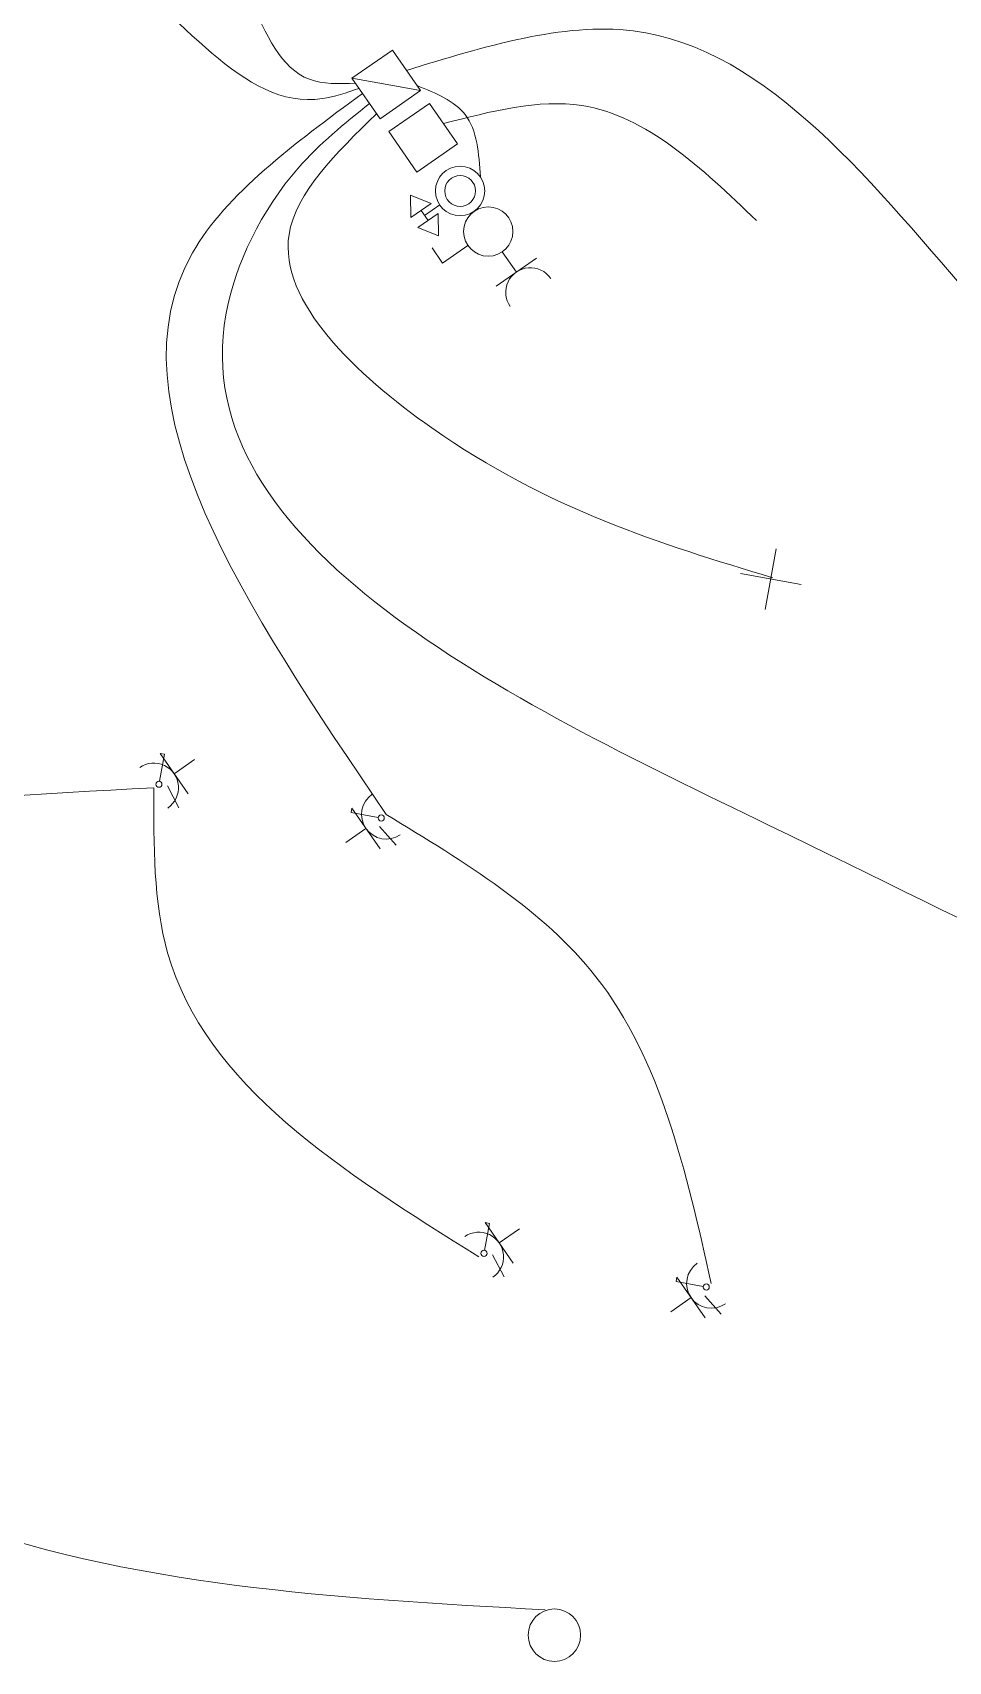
# Model space of a CAD drawing. Header units: metres. Extents: x 2747662.9 to 2747731.3, y 1250221.9 to 1250283.3.
# Drawn here: x 2747684.6 to 2747687.57, y 1250250.16 to 1250255.44 of the extents above; entities that cross this region are included whole.
import ezdxf

# ---------------------------------------------------------------- set-up
doc = ezdxf.new("R2010")
doc.units = ezdxf.units.M
doc.header["$MEASUREMENT"] = 0
doc.layers.add('___elektro', color=7, linetype='Continuous')

msp = doc.modelspace()

# ---------------------------------------------------------------- linework, layer by layer
at = {"layer": '___elektro', "color": 30, "linetype": 'Continuous', "lineweight": 0, "true_color": 0xff8d1c}
for p, q in [((2747685.7674, 1250255.387), (2747685.6359, 1250255.2959)), ((2747685.7181, 1250255.3529), (2747685.7181, 1250255.3529)), ((2747685.7345, 1250255.3642), (2747685.7346, 1250255.3643)), ((2747685.751, 1250255.3756), (2747685.751, 1250255.3757)), ((2747685.8585, 1250255.2555), (2747685.7674, 1250255.387)), ((2747685.7788, 1250255.3706), (2747685.7788, 1250255.3706)), ((2747685.7902, 1250255.3541), (2747685.7902, 1250255.3542)), ((2747685.6359, 1250255.2959), (2747685.727, 1250255.1644)), ((2747685.6359, 1250255.2959), (2747685.8585, 1250255.2555)), ((2747685.6523, 1250255.3073), (2747685.6524, 1250255.3073)), ((2747685.6688, 1250255.3187), (2747685.6688, 1250255.3187)), ((2747685.6852, 1250255.3301), (2747685.6852, 1250255.3301)), ((2747685.7016, 1250255.3415), (2747685.7017, 1250255.3415)), ((2747685.8016, 1250255.3377), (2747685.8016, 1250255.3377)), ((2747685.813, 1250255.3213), (2747685.813, 1250255.3213)), ((2747685.8243, 1250255.3048), (2747685.8244, 1250255.3048)), ((2747685.6473, 1250255.2795), (2747685.6473, 1250255.2795)), ((2747685.6587, 1250255.263), (2747685.6587, 1250255.2631)), ((2747685.67, 1250255.2466), (2747685.6701, 1250255.2466)), ((2747685.727, 1250255.1644), (2747685.8585, 1250255.2555)), ((2747685.8357, 1250255.2884), (2747685.8358, 1250255.2884)), ((2747685.8421, 1250255.2441), (2747685.8421, 1250255.2441)), ((2747685.8471, 1250255.2719), (2747685.8472, 1250255.272)), ((2747685.6814, 1250255.2302), (2747685.6815, 1250255.2302)), ((2747685.6928, 1250255.2137), (2747685.6929, 1250255.2137)), ((2747685.7042, 1250255.1973), (2747685.7043, 1250255.1973)), ((2747685.887, 1250255.2144), (2747685.7555, 1250255.1233)), ((2747685.7599, 1250255.1872), (2747685.7599, 1250255.1872)), ((2747685.7763, 1250255.1986), (2747685.7764, 1250255.1986)), ((2747685.7928, 1250255.2099), (2747685.7928, 1250255.21)), ((2747685.8092, 1250255.2213), (2747685.8092, 1250255.2214)), ((2747685.8256, 1250255.2327), (2747685.8257, 1250255.2327)), ((2747685.9781, 1250255.0829), (2747685.887, 1250255.2144)), ((2747685.7156, 1250255.1808), (2747685.7156, 1250255.1809)), ((2747685.7434, 1250255.1758), (2747685.7435, 1250255.1758)), ((2747685.7719, 1250255.1347), (2747685.7719, 1250255.1347)), ((2747685.7555, 1250255.1233), (2747685.8466, 1250254.9918)), ((2747685.8466, 1250254.9918), (2747685.9781, 1250255.0829)), ((2747685.9408, 1250254.9962), (2747685.9408, 1250254.9962)), ((2747686.0521, 1250254.976), (2747686.0522, 1250254.976)), ((2747685.8257, 1250254.9165), (2747685.8928, 1250254.8899)), ((2747685.8257, 1250254.9165), (2747685.827, 1250254.8444)), ((2747685.8928, 1250254.8899), (2747685.827, 1250254.8444)), ((2747685.8713, 1250254.8507), (2747685.9206, 1250254.8849)), ((2747685.9206, 1250254.8849), (2747685.9206, 1250254.8849)), ((2747685.9155, 1250254.8571), (2747685.8498, 1250254.8115)), ((2747685.8827, 1250254.8343), (2747685.8599, 1250254.8672)), ((2747685.9168, 1250254.785), (2747685.9155, 1250254.8571)), ((2747686.0319, 1250254.8647), (2747686.0319, 1250254.8647)), ((2747686.0319, 1250254.8647), (2747686.0319, 1250254.8647)), ((2747686.1432, 1250254.8445), (2747686.1433, 1250254.8445)), ((2747685.9168, 1250254.785), (2747685.8498, 1250254.8115)), ((2747685.9295, 1250254.6964), (2747685.8953, 1250254.7457)), ((2747686.0117, 1250254.7534), (2747685.9295, 1250254.6964)), ((2747686.0117, 1250254.7534), (2747686.0117, 1250254.7534)), ((2747686.2343, 1250254.7129), (2747686.1028, 1250254.6218)), ((2747686.123, 1250254.7332), (2747686.1231, 1250254.7332)), ((2747686.1686, 1250254.6674), (2747686.123, 1250254.7332)), ((2747686.9753, 1250253.574), (2747687.011, 1250253.7707)), ((2747687.0915, 1250253.6545), (2747686.8948, 1250253.6902)), ((2747686.9932, 1250253.6724), (2747686.9932, 1250253.6724)), ((2747685.012, 1250253.0172), (2747685.0279, 1250253.1048)), ((2747685.0139, 1250253.1073), (2747685.1051, 1250252.9758)), ((2747685.0279, 1250253.1048), (2747685.0139, 1250253.1073)), ((2747685.0595, 1250253.0415), (2747685.1253, 1250253.0871)), ((2747685.1253, 1250253.0871), (2747685.1253, 1250253.0871)), ((2747685.1253, 1250253.0871), (2747685.1253, 1250253.0871)), ((2747685.038, 1250253.0023), (2747685.0753, 1250252.9309)), ((2747685.6332, 1250252.9158), (2747685.6357, 1250252.9297)), ((2747685.7207, 1250252.8999), (2747685.6332, 1250252.9158)), ((2747685.6357, 1250252.9297), (2747685.7268, 1250252.7982)), ((2747685.6813, 1250252.864), (2747685.6155, 1250252.8184)), ((2747685.7255, 1250252.8703), (2747685.7793, 1250252.8102)), ((2747685.6155, 1250252.8184), (2747685.6155, 1250252.8185)), ((2747685.6155, 1250252.8184), (2747685.6155, 1250252.8185)), ((2747686.0654, 1250251.4964), (2747686.0813, 1250251.584)), ((2747686.0674, 1250251.5865), (2747686.1585, 1250251.455)), ((2747686.0813, 1250251.584), (2747686.0674, 1250251.5865)), ((2747686.1129, 1250251.5208), (2747686.1787, 1250251.5663)), ((2747686.1787, 1250251.5663), (2747686.1787, 1250251.5663)), ((2747686.1787, 1250251.5663), (2747686.1787, 1250251.5663)), ((2747686.0914, 1250251.4815), (2747686.1288, 1250251.4101)), ((2747686.6866, 1250251.395), (2747686.6891, 1250251.409)), ((2747686.7742, 1250251.3791), (2747686.6866, 1250251.395)), ((2747686.6891, 1250251.409), (2747686.7802, 1250251.2774)), ((2747686.7347, 1250251.3432), (2747686.6689, 1250251.2976)), ((2747686.779, 1250251.3495), (2747686.8327, 1250251.2895)), ((2747686.6689, 1250251.2976), (2747686.669, 1250251.2977)), ((2747686.6689, 1250251.2976), (2747686.669, 1250251.2977)), ((2747686.2436, 1250250.3189), (2747686.2436, 1250250.3189)), ((2747686.3619, 1250250.2974), (2747686.3619, 1250250.2974)), ((2747686.2221, 1250250.2006), (2747686.2221, 1250250.2006)), ((2747686.3404, 1250250.1791), (2747686.3404, 1250250.1792)), ((2747686.3404, 1250250.1791), (2747686.3404, 1250250.1792)), ((2747686.3404, 1250250.1791), (2747686.3404, 1250250.1792))]:
    msp.add_line(p, q, dxfattribs=at)
for centre, radius in [((2747685.9864, 1250254.9304), 0.08), ((2747685.9864, 1250254.9304), 0.05), ((2747686.0775, 1250254.7989), 0.08), ((2747685.0102, 1250253.0074), 0.01), ((2747685.7306, 1250252.8981), 0.01), ((2747686.0636, 1250251.4866), 0.01), ((2747686.784, 1250251.3774), 0.01), ((2747686.292, 1250250.249), 0.085)]:
    msp.add_circle(centre, radius, dxfattribs=at)
for centre, start, end in [((2747686.2141, 1250254.6016), 34.7099, 214.7099), ((2747684.9937, 1250252.996), 304.7099, 124.7099), ((2747685.747, 1250252.9095), 124.7099, 304.7099), ((2747686.0472, 1250251.4752), 304.7099, 124.7099), ((2747686.8004, 1250251.3887), 124.7099, 304.7099)]:
    msp.add_arc(centre, 0.08, start, end, dxfattribs=at)
for points, knots in [([(2747686.0795, 1250257.6245), (2747685.907, 1250257.7687), (2747685.7345, 1250257.913), (2747685.5508, 1250257.9778), (2747685.0068, 1250258.1696), (2747684.3642, 1250257.6642), (2747683.8059, 1250257.2695), (2747683.329, 1250256.9323), (2747682.9134, 1250256.676), (2747682.4757, 1250256.3645), (2747682.1149, 1250256.1077), (2747681.7389, 1250255.8135), (2747681.3081, 1250255.7354), (2747681.0911, 1250255.6961), (2747680.8602, 1250255.7116), (2747680.6403, 1250255.7555), (2747680.4199, 1250255.7996), (2747680.2107, 1250255.8722), (2747680.0006, 1250255.9542), (2747679.6381, 1250256.0957), (2747679.2732, 1250256.2648), (2747678.8989, 1250256.3041), (2747678.3646, 1250256.3602), (2747677.8111, 1250256.1516), (2747677.2982, 1250255.9031), (2747676.34, 1250255.4388), (2747675.5237, 1250254.8349), (2747674.7075, 1250254.2311)], [0, 0, 0, 0, 1, 1, 1, 2, 2, 2, 3, 3, 3, 4, 4, 4, 5, 5, 5, 6, 6, 6, 7, 7, 7, 8, 8, 8, 9, 9, 9, 9]), ([(2747679.7935, 1250255.5553), (2747679.8629, 1250255.576), (2747679.9323, 1250255.5966), (2747680.0023, 1250255.6065), (2747680.2716, 1250255.6445), (2747680.5483, 1250255.5223), (2747680.8236, 1250255.5022), (2747681.1636, 1250255.4773), (2747681.5014, 1250255.6081), (2747681.8122, 1250255.7643), (2747682.3805, 1250256.0501), (2747682.8585, 1250256.421), (2747683.3673, 1250256.8037), (2747683.5761, 1250256.9608), (2747683.7902, 1250257.1199), (2747684.0471, 1250257.1606), (2747684.1271, 1250257.1732), (2747684.2112, 1250257.1744), (2747684.286, 1250257.157), (2747684.6027, 1250257.0836), (2747684.7539, 1250256.6786), (2747684.9033, 1250256.3567), (2747685.037, 1250256.0686), (2747685.1694, 1250255.8471), (2747685.3077, 1250255.5472), (2747685.3563, 1250255.4418), (2747685.4057, 1250255.3267), (2747685.4978, 1250255.2923), (2747685.5413, 1250255.2761), (2747685.5943, 1250255.2778), (2747685.6473, 1250255.2795)], [0, 0, 0, 0, 1, 1, 1, 2, 2, 2, 3, 3, 3, 4, 4, 4, 5, 5, 5, 6, 6, 6, 7, 7, 7, 8, 8, 8, 9, 9, 9, 10, 10, 10, 10]), ([(2747685.6587, 1250255.263), (2747685.6187, 1250255.2492), (2747685.5787, 1250255.2355), (2747685.5402, 1250255.2296), (2747685.2788, 1250255.1901), (2747685.0819, 1250255.5157), (2747684.8332, 1250255.6728), (2747684.6773, 1250255.7712), (2747684.5011, 1250255.8035), (2747684.3624, 1250255.9007), (2747684.2812, 1250255.9575), (2747684.2129, 1250256.0365), (2747684.1445, 1250256.1156)], [0, 0, 0, 0, 1, 1, 1, 2, 2, 2, 3, 3, 3, 4, 4, 4, 4]), ([(2747689.1611, 1250253.1044), (2747688.6654, 1250253.5446), (2747688.1698, 1250253.9848), (2747687.6758, 1250254.5487), (2747687.3315, 1250254.9417), (2747686.9879, 1250255.3948), (2747686.5472, 1250255.4493), (2747686.3197, 1250255.4774), (2747686.0663, 1250255.3993), (2747685.813, 1250255.3213)], [0, 0, 0, 0, 1, 1, 1, 2, 2, 2, 3, 3, 3, 3]), ([(2747685.747, 1250252.9095), (2747685.2945, 1250253.5765), (2747684.8419, 1250254.2434), (2747685.1191, 1250254.7298), (2747685.2279, 1250254.9206), (2747685.449, 1250255.0836), (2747685.67, 1250255.2466)], [0, 0, 0, 0, 1, 1, 1, 2, 2, 2, 2]), ([(2747686.0521, 1250254.976), (2747686.0471, 1250255.0517), (2747686.0421, 1250255.1274), (2747686.0028, 1250255.1779), (2747685.9684, 1250255.2221), (2747685.9078, 1250255.247), (2747685.8471, 1250255.2719)], [0, 0, 0, 0, 1, 1, 1, 2, 2, 2, 2]), ([(2747688.791, 1250251.98), (2747688.2395, 1250252.257), (2747687.6879, 1250252.534), (2747686.9883, 1250252.8736), (2747686.1479, 1250253.2815), (2747685.0939, 1250253.7797), (2747685.2274, 1250254.5289), (2747685.2567, 1250254.6933), (2747685.3431, 1250254.8697), (2747685.4616, 1250255.0045), (2747685.5313, 1250255.0838), (2747685.612, 1250255.1488), (2747685.6928, 1250255.2137)], [0, 0, 0, 0, 1, 1, 1, 2, 2, 2, 3, 3, 3, 4, 4, 4, 4]), ([(2747685.9325, 1250255.1486), (2747686.0867, 1250255.1887), (2747686.2409, 1250255.2287), (2747686.3809, 1250255.2072), (2747686.5907, 1250255.175), (2747686.7688, 1250255.0046), (2747686.9469, 1250254.8343)], [0, 0, 0, 0, 1, 1, 1, 2, 2, 2, 2]), ([(2747686.9993, 1250253.6766), (2747686.6367, 1250253.7865), (2747686.274, 1250253.8964), (2747685.8947, 1250254.1625), (2747685.6498, 1250254.3342), (2747685.398, 1250254.571), (2747685.432, 1250254.7891), (2747685.4531, 1250254.9245), (2747685.5843, 1250255.0527), (2747685.7156, 1250255.1808)], [0, 0, 0, 0, 1, 1, 1, 2, 2, 2, 3, 3, 3, 3]), ([(2747684.9937, 1250252.996), (2747684.2514, 1250252.9556), (2747683.509, 1250252.9152), (2747682.7147, 1250252.608), (2747682.5059, 1250252.5273), (2747682.2935, 1250252.4281), (2747682.2133, 1250252.2647), (2747682.14, 1250252.1153), (2747682.1771, 1250251.9123), (2747682.2143, 1250251.7093)], [0, 0, 0, 0, 1, 1, 1, 2, 2, 2, 3, 3, 3, 3]), ([(2747684.9937, 1250252.996), (2747684.9931, 1250252.8102), (2747684.9924, 1250252.6245), (2747685.0385, 1250252.4608), (2747685.1597, 1250252.0309), (2747685.6034, 1250251.7531), (2747686.0472, 1250251.4752)], [0, 0, 0, 0, 1, 1, 1, 2, 2, 2, 2]), ([(2747686.8004, 1250251.3887), (2747686.7188, 1250251.7519), (2747686.6371, 1250252.1151), (2747686.4266, 1250252.3832), (2747686.2563, 1250252.6001), (2747686.0017, 1250252.7548), (2747685.747, 1250252.9095)], [0, 0, 0, 0, 1, 1, 1, 2, 2, 2, 2]), ([(2747686.2617, 1250250.3313), (2747685.5845, 1250250.3688), (2747684.9073, 1250250.4064), (2747684.2962, 1250250.6355), (2747683.6986, 1250250.8595), (2747683.1642, 1250251.2666), (2747682.5851, 1250251.5603), (2747682.5121, 1250251.5972), (2747682.4385, 1250251.6324), (2747682.3648, 1250251.6676)], [0, 0, 0, 0, 1, 1, 1, 2, 2, 2, 3, 3, 3, 3])]:
    msp.add_open_spline(points, degree=3, knots=knots, dxfattribs=at)

doc.saveas('drawing.dxf')
